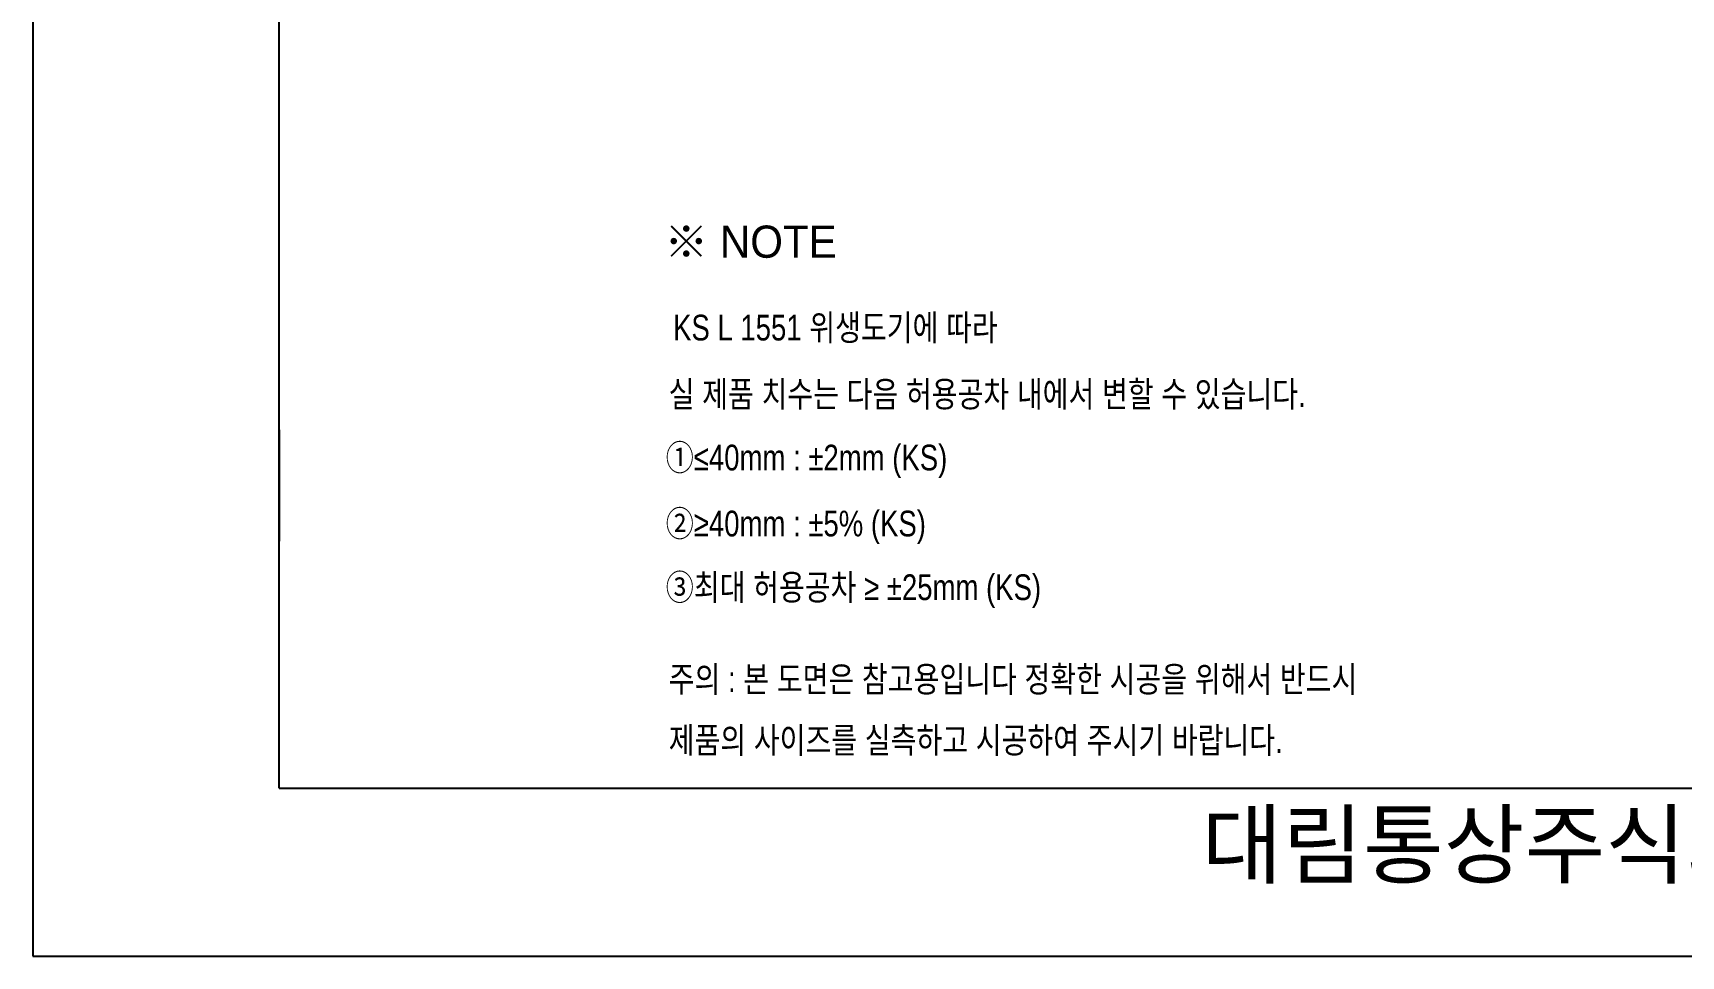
# Model space of a CAD drawing. Header units: millimetres. Extents: x 14069 to 16494, y -90 to 3341.
# Drawn here: x 14069 to 15350, y -90 to 628 of the extents above; entities that cross this region are included whole.
import ezdxf
from ezdxf.lldxf.tags import DXFTag

# ---------------------------------------------------------------- set-up
doc = ezdxf.new("R2010")
doc.units = ezdxf.units.MM
doc.header["$LTSCALE"] = 0.2
doc.layers.add('2', color=2, linetype='HIDDEN')
doc.layers.add('YA', color=7, linetype='Continuous')
doc.layers.add('DIM', color=3, linetype='Continuous', lineweight=15)
doc.styles.add('MtXpl_', font='')
doc.styles.add('굴림', font='')
doc.styles.add('스타일1', font='txt.shx', dxfattribs={"bigfont": 'ghs.shx'})
doc.styles.get('MtXpl_').set_extended_font_data('Gulim')
doc.styles.get('굴림').set_extended_font_data('援대┝')
tags = doc.linetypes.add('HIDDEN', pattern=[9.525, 6.35, -3.175]).pattern_tags.tags
tags[6:7] = [DXFTag(74, 4), DXFTag(75, 0), DXFTag(340, '0'), DXFTag(46, 1.0), DXFTag(50, 0.0), DXFTag(44, 0.0), DXFTag(45, 0.0)]
tags[4:5] = [DXFTag(74, 4), DXFTag(75, 0), DXFTag(340, '0'), DXFTag(46, 1.0), DXFTag(50, 0.0), DXFTag(44, 0.0), DXFTag(45, 0.0)]

msp = doc.modelspace()

# ---------------------------------------------------------------- linework, layer by layer
at = {"layer": 'YA', "color": 7}
for p, q in [((14260, 40.9), (14260, 2150.7)), ((14260, 319.4), (14260, 232.9)), ((14260, 40.9), (16336, 40.9))]:
    msp.add_line(p, q, dxfattribs=at)
at = {"layer": 'YA', "color": 0}
msp.add_lwpolyline([(14068.7, -89.6), (16494.2, -89.6), (16494.2, 3340.8), (14068.7, 3340.8)], close=True, dxfattribs=at)

# ---------------------------------------------------------------- texts
at = {"color": 3, "style": '굴림', "width": 0.8}
for s, p in [('KS L 1551 위생도기에 따라', (14566.3, 388.9)), ('실 제품 치수는 다음 허용공차 내에서 변할 수 있습니다.', (14562.9, 337.2)), ('①≤40mm : ±2mm (KS)', (14560.6, 287.9)), ('②≥40mm : ±5%%% (KS)', (14560.6, 236.6)), ('③최대 허용공차 ≥ ±25mm (KS)', (14560.6, 187.1))]:
    msp.add_text(s, height=20, dxfattribs=at).set_placement(p)
at = {"color": 1, "style": '굴림', "width": 0.8}
for s, p in [('주의 : 본 도면은 참고용입니다 정확한 시공을 위해서 반드시', (14562.9, 115.6)), ('제품의 사이즈를 실측하고 시공하여 주시기 바랍니다.', (14562.9, 68.2))]:
    msp.add_text(s, height=20, dxfattribs=at).set_placement(p)
at = {"layer": '2', "style": 'MtXpl_'}
msp.add_text('※ NOTE', height=25, dxfattribs=at).set_placement((14559.5, 453.2))
at = {"layer": 'DIM', "color": 0, "insert": (14850, 22.1), "char_height": 50, "width": 1090, "attachment_point": 1, "style": '스타일1'}
msp.add_mtext('{\\fGulim|b0|i0|c129|p50;       대림통상주식회사\\P}', dxfattribs=at)

doc.saveas('drawing.dxf')
